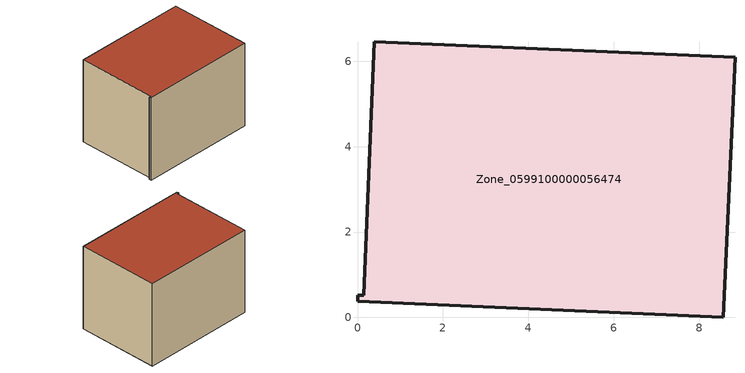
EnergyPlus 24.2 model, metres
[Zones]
Zone_0599100000056474
 floor ground (C_G): 0.39,6.46 8.84,6.1 8.57,0 0,0.38 0.01,0.52 0.15,0.52 z2.02
 wall outside (C_F): 8.57,0 8.84,6.1 0.39,6.46 0.15,0.52 0.01,0.52 0,0.38 8.57,0 z2.02:8.31
 roof outside (C_R): 8.84,6.1 0.39,6.46 0.15,0.52 0.01,0.52 0,0.38 8.57,0 z8.31
[BUILDING]
Pand.0599100000056474: North Axis=0; Terrain=City; Loads Convergence Tolerance Value=0.04; Temperature Convergence Tolerance Value=0.4; Solar Distribution=FullExterior; Maximum Number of Warmup Days=25; Minimum Number of Warmup Days=1
[Site:Location]
Rotterdam.The.Hague.AP_ZH_NLD Design_Conditions: Latitude=51.96; Longitude=4.45; Time Zone=1; Elevation=-4.5
[SITE:GROUNDTEMPERATURE:BUILDINGSURFACE]
18, 18, 18, 18, 18, 18, 18, 18, 18, 18, 18, 18
[MATERIAL] Thermal Absorptance=0.9; Solar Absorptance=0.7; Visible Absorptance=0.7
Name | Roughness | Thickness | Conductivity | Density | Specific Heat
G.TI.1946-1964 | MediumSmooth | 0.15 | 1 | 540 | 1210
F.TI.1946-1964 | Rough | 0.3 | 0.857143 | 1920 | 840
R.TI.1946-1964 | MediumRough | 0.2 | 0.277778 | 1500 | 1000
[CONSTRUCTION]
C_G: G.TI.1946-1964
C_F: F.TI.1946-1964
C_R: R.TI.1946-1964
[ZONE]
Zone_0599100000056474: Type=1; Multiplier=1; Ceiling Height=Autocalculate; Volume=Autocalculate; Floor Area=autocalculate; Part of Total Floor Area=Yes
[ZONEINFILTRATION:DESIGNFLOWRATE]
Infil_Zone_0599100000056474: Zone or ZoneList or Space or SpaceList=Zone_0599100000056474; Schedule=AlwaysOn; Design Flow Rate Calculation Method=Flow/Area; Flow Rate per Floor Area=0.003; Constant Term Coefficient=1; Temperature Term Coefficient=0; Velocity Term Coefficient=0; Velocity Squared Term Coefficient=0
[HVACTEMPLATE:ZONE:IDEALLOADSAIRSYSTEM]
Zone_0599100000056474: Maximum Heating Supply Air Temperature=50; Minimum Cooling Supply Air Temperature=13; Maximum Heating Supply Air Humidity Ratio=0.0156; Minimum Cooling Supply Air Humidity Ratio=0.0077; Heating Limit=NoLimit; Cooling Limit=NoLimit; Dehumidification Control Type=ConstantSensibleHeatRatio; Cooling Sensible Heat Ratio=0.7; Dehumidification Setpoint=60; Humidification Control Type=None; Humidification Setpoint=30; Outdoor Air Method=None; Outdoor Air Flow Rate per Person=0.00944; Outdoor Air Flow Rate per Zone Floor Area=0; Outdoor Air Flow Rate per Zone=0; Demand Controlled Ventilation Type=None; Outdoor Air Economizer Type=NoEconomizer; Heat Recovery Type=None; Sensible Heat Recovery Effectiveness=0.7; Latent Heat Recovery Effectiveness=0.65
[ZONECONTROL:THERMOSTAT]
ThermostatControl_Zone_0599100000056474: Zone or ZoneList=Zone_0599100000056474; Control Type Schedule=DualSetpointControlType; Control 1=Thermostat_Zone_0599100000056474; Temperature Difference Between Cutout And Setpoint=0
[THERMOSTATSETPOINT:DUALSETPOINT]
Thermostat_Zone_0599100000056474: Heating Setpoint Temperature Schedule=HeatingSetpoint_Zone_0599100000056474; Cooling Setpoint Temperature Schedule=CoolingSetpoint_Zone_0599100000056474
[SCHEDULE:COMPACT]
HeatingSetpoint_Zone_0599100000056474: Through: 12/31, For: AllDays, Until: 24:00, 21
CoolingSetpoint_Zone_0599100000056474: Through: 12/31, For: AllDays, Until: 24:00, 24
DualSetpointControlType: Through: 12/31, For: AllDays, Until: 24:00, 4
AlwaysOn: Through: 12/31, For: AllDays, Until: 24:00, 1
